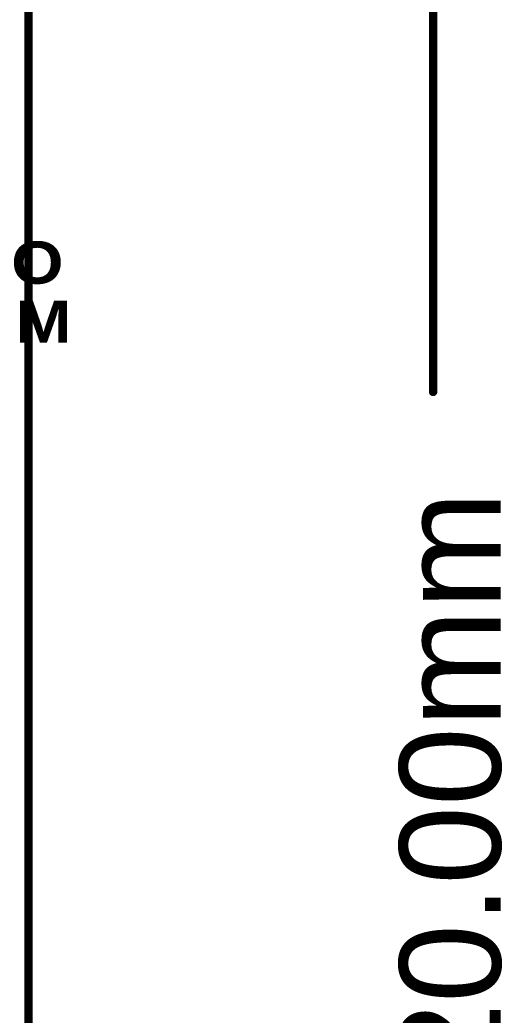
# Model space of a CAD drawing. Header units: inches. Extents: x 0 to 5359, y 0 to 5098.
# Drawn here: x 109.74 to 124.25, y 52.43 to 82.36 of the extents above; entities that cross this region are included whole.
import ezdxf

# ---------------------------------------------------------------- set-up
doc = ezdxf.new("R2010")
doc.units = ezdxf.units.IN
for name, color, linetype in [('Board Outline', 216, 'Continuous'), ('Dimension', 6, 'Continuous'), ('Top Overlay', 2, 'Continuous')]:
    doc.layers.add(name, color=color, linetype=linetype)
doc.styles.add('Arial', font='', dxfattribs={"height": 0.2})
doc.styles.add('Arial Black_Bold', font='', dxfattribs={"height": 0.2})
doc.styles.get('Arial').set_extended_font_data('Arial')
doc.styles.get('Arial Black_Bold').set_extended_font_data('Arial Black', bold=True)

msp = doc.modelspace()

# ---------------------------------------------------------------- linework, layer by layer
at = {"layer": 'Board Outline'}
msp.add_lwpolyline([(110, 0, 0.254, 0.254, 0), (110, 120, 0.254, 0.254, 0)], format="xyseb", dxfattribs=at)
at = {"layer": 'Dimension'}
msp.add_lwpolyline([(122.174, 71.172, 0.254, 0.254, 0), (122.174, 120, 0.254, 0.254, 0)], format="xyseb", dxfattribs=at)
msp.add_lwpolyline([(122.111, 71.172, 0.127, 0.127, 1), (122.237, 71.172, 0.127, 0.127, 1)], format="xyseb", close=True, dxfattribs=at)

# ---------------------------------------------------------------- texts
at = {"layer": 'Dimension', "style": 'Arial'}
msp.add_text('120.00mm', height=3.048, rotation=90, dxfattribs=at).set_placement((124.206, 48.066))
at = {"layer": 'Top Overlay', "style": 'Arial Black_Bold'}
for s, p in [('VDD-SDIO', (101.13, 74.426)), ('VDD-USIM', (101.257, 72.649))]:
    msp.add_text(s, height=1.27, dxfattribs=at).set_placement(p)

doc.saveas('drawing.dxf')
